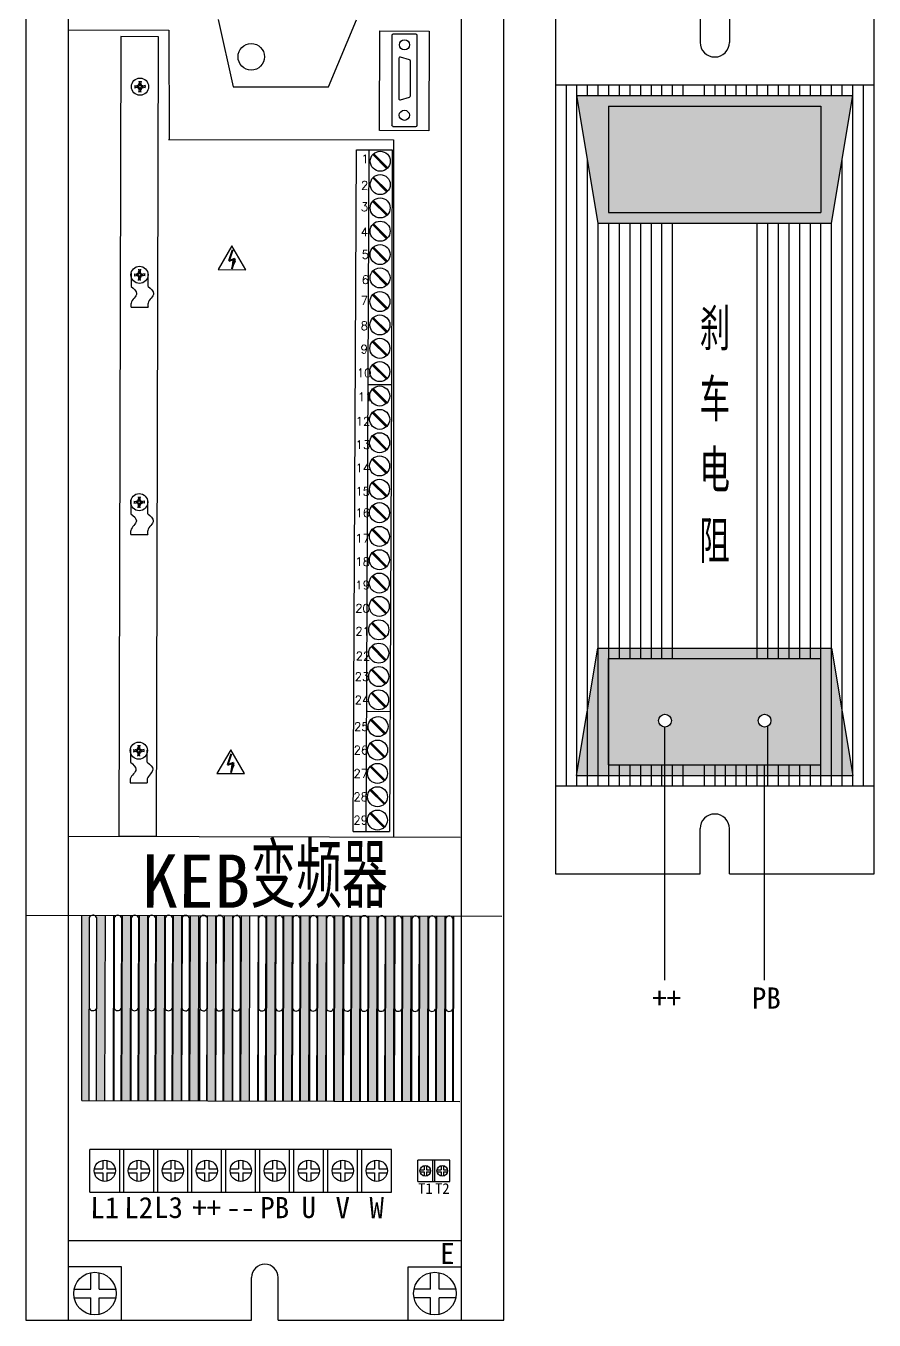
# Model space of a CAD drawing. Header units: millimetres. Extents: x 547 to 2149, y 622 to 1790.
# Drawn here: x 1239.9 to 1279.9, y 1694.9 to 1755.8 of the extents above; entities that cross this region are included whole.
import ezdxf

# ---------------------------------------------------------------- set-up
doc = ezdxf.new("R2010")
doc.units = ezdxf.units.MM
for name, color, linetype in [('中文标注', 3, 'Continuous'), ('元器件与线路', 7, 'Continuous'), ('英文数字标注', 3, 'Continuous')]:
    doc.layers.add(name, color=color, linetype=linetype)
doc.styles.get("Standard").update_dxf_attribs({"font": 'txt', "bigfont": 'gbcbig.shx'})
doc.styles.add('标注1.0', font='txt.shx', dxfattribs={"height": 1, "bigfont": 'gbcbig.shx'})

msp = doc.modelspace()

# ---------------------------------------------------------------- hatches: boundary and pattern name
at = {"layer": '元器件与线路'}
h = msp.add_hatch(color=256, dxfattribs=at)
h.paths.add_polyline_path([(1266.857, 1746.512), (1277.857, 1746.512), (1278.857, 1752.512), (1265.857, 1752.512)])
h.paths.add_polyline_path([(1267.357, 1747.012), (1267.357, 1752.012), (1277.357, 1752.012), (1277.357, 1747.012)], flags=16)
for points in [[(1267.357, 1747.012), (1277.357, 1747.012), (1277.357, 1752.012), (1267.357, 1752.012)], [(1277.357, 1726.012), (1267.357, 1726.012), (1267.357, 1721.012), (1270.014, 1721.012), (1270.014, 1722.795, -0.414214), (1269.714, 1723.095, -1), (1270.314, 1723.095, -0.414214), (1270.014, 1722.795), (1270.014, 1721.012), (1274.857, 1721.012), (1274.857, 1722.839, -0.585455), (1274.401, 1723.095, -1), (1275.001, 1723.095, -0.261468), (1274.857, 1722.839), (1274.857, 1721.012), (1277.357, 1721.012)]]:
    msp.add_hatch(color=6, dxfattribs=at).paths.add_polyline_path(points)
at = {"layer": '元器件与线路', "linetype": 'ByBlock', "lineweight": 25}
h = msp.add_hatch(color=4, dxfattribs=at)
edge = h.paths.add_edge_path()
edge.add_arc((1256.614, 1749.419), 0.471, 310.82766, 318.38051)
edge.add_line((1256.966, 1749.106), (1256.303, 1749.773))
edge.add_arc((1256.614, 1749.419), 0.471, 131.32549, 138.87834)
edge.add_line((1256.259, 1749.729), (1256.922, 1749.063))
h = msp.add_hatch(color=4, dxfattribs=at)
edge = h.paths.add_edge_path()
edge.add_arc((1256.611, 1748.32), 0.471, 310.82766, 318.38051)
edge.add_line((1256.963, 1748.007), (1256.3, 1748.674))
edge.add_arc((1256.611, 1748.32), 0.471, 131.32549, 138.87834)
edge.add_line((1256.256, 1748.63), (1256.919, 1747.964))
h = msp.add_hatch(color=4, dxfattribs=at)
edge = h.paths.add_edge_path()
edge.add_arc((1256.609, 1747.221), 0.471, 310.82766, 318.38051)
edge.add_line((1256.961, 1746.908), (1256.298, 1747.575))
edge.add_arc((1256.609, 1747.221), 0.471, 131.32549, 138.87834)
edge.add_line((1256.254, 1747.531), (1256.917, 1746.865))
h = msp.add_hatch(color=4, dxfattribs=at)
edge = h.paths.add_edge_path()
edge.add_arc((1256.606, 1746.126), 0.471, 310.82766, 318.38051)
edge.add_line((1256.958, 1745.814), (1256.295, 1746.48))
edge.add_arc((1256.606, 1746.126), 0.471, 131.32549, 138.87834)
edge.add_line((1256.251, 1746.436), (1256.914, 1745.77))
h = msp.add_hatch(color=4, dxfattribs=at)
edge = h.paths.add_edge_path()
edge.add_arc((1256.603, 1745.027), 0.471, 310.82766, 318.38051)
edge.add_line((1256.956, 1744.715), (1256.292, 1745.381))
edge.add_arc((1256.603, 1745.027), 0.471, 131.32549, 138.87834)
edge.add_line((1256.249, 1745.337), (1256.911, 1744.671))
at = {"layer": '元器件与线路', "lineweight": 25}
for points in [[(1249.678, 1744.76), (1249.631, 1744.36), (1249.796, 1744.732)], [(1249.623, 1721.047), (1249.576, 1720.647), (1249.74, 1721.019)]]:
    msp.add_hatch(color=5, dxfattribs=at).paths.add_polyline_path(points)
at = {"layer": '元器件与线路', "linetype": 'ByBlock', "lineweight": 25}
h = msp.add_hatch(color=4, dxfattribs=at)
edge = h.paths.add_edge_path()
edge.add_arc((1256.601, 1743.928), 0.471, 310.82766, 318.38051)
edge.add_line((1256.953, 1743.616), (1256.29, 1744.282))
edge.add_arc((1256.601, 1743.928), 0.471, 131.32549, 138.87834)
edge.add_line((1256.246, 1744.238), (1256.909, 1743.572))
h = msp.add_hatch(color=4, dxfattribs=at)
edge = h.paths.add_edge_path()
edge.add_arc((1256.598, 1742.812), 0.471, 310.82766, 318.38051)
edge.add_line((1256.95, 1742.5), (1256.287, 1743.166))
edge.add_arc((1256.598, 1742.812), 0.471, 131.32549, 138.87834)
edge.add_line((1256.243, 1743.122), (1256.906, 1742.456))
h = msp.add_hatch(color=4, dxfattribs=at)
edge = h.paths.add_edge_path()
edge.add_arc((1256.596, 1741.713), 0.471, 310.82766, 318.38051)
edge.add_line((1256.948, 1741.401), (1256.285, 1742.067))
edge.add_arc((1256.596, 1741.713), 0.471, 131.32549, 138.87834)
edge.add_line((1256.241, 1742.023), (1256.904, 1741.357))
h = msp.add_hatch(color=4, dxfattribs=at)
edge = h.paths.add_edge_path()
edge.add_arc((1256.593, 1740.614), 0.471, 310.82766, 318.38051)
edge.add_line((1256.945, 1740.302), (1256.282, 1740.968))
edge.add_arc((1256.593, 1740.614), 0.471, 131.32549, 138.87834)
edge.add_line((1256.238, 1740.924), (1256.901, 1740.258))
h = msp.add_hatch(color=4, dxfattribs=at)
edge = h.paths.add_edge_path()
edge.add_arc((1256.591, 1739.517), 0.471, 310.82766, 318.38051)
edge.add_line((1256.943, 1739.204), (1256.28, 1739.871))
edge.add_arc((1256.591, 1739.517), 0.471, 131.32549, 138.87834)
edge.add_line((1256.236, 1739.827), (1256.899, 1739.161))
h = msp.add_hatch(color=4, dxfattribs=at)
edge = h.paths.add_edge_path()
edge.add_arc((1256.588, 1738.371), 0.471, 310.82766, 318.38051)
edge.add_line((1256.94, 1738.059), (1256.277, 1738.725))
edge.add_arc((1256.588, 1738.371), 0.471, 131.32549, 138.87834)
edge.add_line((1256.233, 1738.681), (1256.896, 1738.015))
h = msp.add_hatch(color=4, dxfattribs=at)
edge = h.paths.add_edge_path()
edge.add_arc((1256.585, 1737.272), 0.471, 310.82766, 318.38051)
edge.add_line((1256.937, 1736.96), (1256.274, 1737.626))
edge.add_arc((1256.585, 1737.272), 0.471, 131.32549, 138.87834)
edge.add_line((1256.231, 1737.582), (1256.893, 1736.916))
h = msp.add_hatch(color=4, dxfattribs=at)
edge = h.paths.add_edge_path()
edge.add_arc((1256.583, 1736.173), 0.471, 310.82766, 318.38051)
edge.add_line((1256.935, 1735.861), (1256.272, 1736.527))
edge.add_arc((1256.583, 1736.173), 0.471, 131.32549, 138.87834)
edge.add_line((1256.228, 1736.483), (1256.891, 1735.817))
h = msp.add_hatch(color=4, dxfattribs=at)
edge = h.paths.add_edge_path()
edge.add_arc((1256.58, 1735.079), 0.471, 310.82766, 318.38051)
edge.add_line((1256.932, 1734.766), (1256.269, 1735.433))
edge.add_arc((1256.58, 1735.079), 0.471, 131.32549, 138.87834)
edge.add_line((1256.225, 1735.389), (1256.888, 1734.723))
h = msp.add_hatch(color=4, dxfattribs=at)
edge = h.paths.add_edge_path()
edge.add_arc((1256.578, 1733.98), 0.471, 310.82766, 318.38051)
edge.add_line((1256.93, 1733.667), (1256.267, 1734.334))
edge.add_arc((1256.578, 1733.98), 0.471, 131.32549, 138.87834)
edge.add_line((1256.223, 1734.29), (1256.886, 1733.624))
h = msp.add_hatch(color=4, dxfattribs=at)
edge = h.paths.add_edge_path()
edge.add_arc((1256.575, 1732.881), 0.471, 310.82766, 318.38051)
edge.add_line((1256.927, 1732.568), (1256.264, 1733.235))
edge.add_arc((1256.575, 1732.881), 0.471, 131.32549, 138.87834)
edge.add_line((1256.22, 1733.191), (1256.883, 1732.525))
h = msp.add_hatch(color=4, dxfattribs=at)
edge = h.paths.add_edge_path()
edge.add_arc((1256.572, 1731.765), 0.471, 310.82766, 318.38051)
edge.add_line((1256.925, 1731.452), (1256.261, 1732.119))
edge.add_arc((1256.572, 1731.765), 0.471, 131.32549, 138.87834)
edge.add_line((1256.218, 1732.075), (1256.88, 1731.409))
h = msp.add_hatch(color=4, dxfattribs=at)
edge = h.paths.add_edge_path()
edge.add_arc((1256.57, 1730.666), 0.471, 310.82766, 318.38051)
edge.add_line((1256.922, 1730.353), (1256.259, 1731.02))
edge.add_arc((1256.57, 1730.666), 0.471, 131.32549, 138.87834)
edge.add_line((1256.215, 1730.976), (1256.878, 1730.31))
h = msp.add_hatch(color=4, dxfattribs=at)
edge = h.paths.add_edge_path()
edge.add_arc((1256.567, 1729.567), 0.471, 310.82766, 318.38051)
edge.add_line((1256.919, 1729.254), (1256.256, 1729.921))
edge.add_arc((1256.567, 1729.567), 0.471, 131.32549, 138.87834)
edge.add_line((1256.213, 1729.877), (1256.875, 1729.211))
h = msp.add_hatch(color=4, dxfattribs=at)
edge = h.paths.add_edge_path()
edge.add_arc((1256.565, 1728.47), 0.471, 310.82766, 318.38051)
edge.add_line((1256.917, 1728.157), (1256.254, 1728.823))
edge.add_arc((1256.565, 1728.47), 0.471, 131.32549, 138.87834)
edge.add_line((1256.21, 1728.779), (1256.873, 1728.113))
h = msp.add_hatch(color=4, dxfattribs=at)
edge = h.paths.add_edge_path()
edge.add_arc((1256.544, 1727.368), 0.471, 310.82766, 318.38051)
edge.add_line((1256.896, 1727.055), (1256.233, 1727.722))
edge.add_arc((1256.544, 1727.368), 0.471, 131.32549, 138.87834)
edge.add_line((1256.189, 1727.678), (1256.852, 1727.011))
h = msp.add_hatch(color=4, dxfattribs=at)
edge = h.paths.add_edge_path()
edge.add_arc((1256.542, 1726.269), 0.471, 310.82766, 318.38051)
edge.add_line((1256.894, 1725.956), (1256.231, 1726.623))
edge.add_arc((1256.542, 1726.269), 0.471, 131.32549, 138.87834)
edge.add_line((1256.187, 1726.579), (1256.85, 1725.912))
at = {"layer": '元器件与线路'}
h = msp.add_hatch(color=256, dxfattribs=at)
h.paths.add_polyline_path([(1265.857, 1720.512), (1278.857, 1720.512), (1277.857, 1726.512), (1266.857, 1726.512)])
h.paths.add_polyline_path([(1267.357, 1721.012), (1267.357, 1726.012), (1277.357, 1726.012), (1277.357, 1721.012)], flags=16)
at = {"layer": '元器件与线路', "linetype": 'ByBlock', "lineweight": 25}
h = msp.add_hatch(color=4, dxfattribs=at)
edge = h.paths.add_edge_path()
edge.add_arc((1256.539, 1725.17), 0.471, 310.82766, 318.38051)
edge.add_line((1256.891, 1724.857), (1256.228, 1725.524))
edge.add_arc((1256.539, 1725.17), 0.471, 131.32549, 138.87834)
edge.add_line((1256.184, 1725.48), (1256.847, 1724.813))
h = msp.add_hatch(color=4, dxfattribs=at)
edge = h.paths.add_edge_path()
edge.add_arc((1256.536, 1724.073), 0.471, 310.82766, 318.38051)
edge.add_line((1256.889, 1723.76), (1256.225, 1724.426))
edge.add_arc((1256.536, 1724.073), 0.471, 131.32549, 138.87834)
edge.add_line((1256.182, 1724.382), (1256.844, 1723.716))
h = msp.add_hatch(color=4, dxfattribs=at)
edge = h.paths.add_edge_path()
edge.add_arc((1256.508, 1722.814), 0.471, 310.82766, 318.38051)
edge.add_line((1256.86, 1722.501), (1256.197, 1723.168))
edge.add_arc((1256.508, 1722.814), 0.471, 131.32549, 138.87834)
edge.add_line((1256.153, 1723.124), (1256.816, 1722.458))
h = msp.add_hatch(color=4, dxfattribs=at)
edge = h.paths.add_edge_path()
edge.add_arc((1256.487, 1721.712), 0.471, 310.82766, 318.38051)
edge.add_line((1256.839, 1721.399), (1256.176, 1722.066))
edge.add_arc((1256.487, 1721.712), 0.471, 131.32549, 138.87834)
edge.add_line((1256.132, 1722.022), (1256.795, 1721.356))
h = msp.add_hatch(color=4, dxfattribs=at)
edge = h.paths.add_edge_path()
edge.add_arc((1256.484, 1720.613), 0.471, 310.82766, 318.38051)
edge.add_line((1256.837, 1720.3), (1256.173, 1720.967))
edge.add_arc((1256.484, 1720.613), 0.471, 131.32549, 138.87834)
edge.add_line((1256.13, 1720.923), (1256.792, 1720.257))
h = msp.add_hatch(color=4, dxfattribs=at)
edge = h.paths.add_edge_path()
edge.add_arc((1256.482, 1719.514), 0.471, 310.82766, 318.38051)
edge.add_line((1256.834, 1719.201), (1256.171, 1719.868))
edge.add_arc((1256.482, 1719.514), 0.471, 131.32549, 138.87834)
edge.add_line((1256.127, 1719.824), (1256.79, 1719.158))
h = msp.add_hatch(color=4, dxfattribs=at)
edge = h.paths.add_edge_path()
edge.add_arc((1256.479, 1718.417), 0.471, 310.82766, 318.38051)
edge.add_line((1256.831, 1718.104), (1256.168, 1718.771))
edge.add_arc((1256.479, 1718.417), 0.471, 131.32549, 138.87834)
edge.add_line((1256.124, 1718.727), (1256.787, 1718.061))
at = {"layer": '元器件与线路'}
h = msp.add_hatch(dxfattribs=at)
h.set_pattern_fill('JIS_STN_2.5', color=6, scale=0.04, angle=-0.13389, style=0)
h.set_pattern_definition([(45, (-1351.74428, -1839.48017), (-0.0707106781, 0.0707106781), []), (45, (-1351.67368, -1839.48017), (-0.0707106781, 0.0707106781), [0.048, -0.02])])
h.paths.add_polyline_path([(1242.918, 1713.826, -0.296938), (1243.088, 1713.941), (1242.565, 1713.942), (1242.565, 1705.214), (1242.898, 1705.214)])
h.paths.add_polyline_path([(1243.659, 1713.94), (1243.095, 1713.941, -0.277523), (1243.259, 1713.838), (1243.239, 1705.213), (1243.639, 1705.212)])
h.paths.add_polyline_path([(1244.859, 1713.937), (1244.459, 1713.938), (1244.439, 1705.21), (1244.839, 1705.209)])
h.paths.add_polyline_path([(1245.659, 1713.935), (1245.259, 1713.936), (1245.239, 1705.208), (1245.639, 1705.207)])
h.paths.add_polyline_path([(1246.459, 1713.933), (1246.059, 1713.934), (1246.039, 1705.206), (1246.439, 1705.205)])
h.paths.add_polyline_path([(1247.259, 1713.931), (1246.859, 1713.932), (1246.839, 1705.204), (1247.239, 1705.203)])
h.paths.add_polyline_path([(1248.059, 1713.929), (1247.659, 1713.93), (1247.639, 1705.203), (1248.039, 1705.202)])
h.paths.add_polyline_path([(1248.859, 1713.927), (1248.459, 1713.928), (1248.459, 1713.841, -0.023405), (1248.468, 1713.825), (1248.448, 1705.201), (1248.839, 1705.2)])
h.paths.add_polyline_path([(1249.659, 1713.926), (1249.259, 1713.927), (1249.239, 1705.199), (1249.639, 1705.198)])
h.paths.add_polyline_path([(1250.459, 1713.924), (1250.059, 1713.925), (1250.039, 1705.197), (1250.439, 1705.196)])
h.paths.add_polyline_path([(1251.659, 1713.921), (1251.259, 1713.922), (1251.239, 1705.194), (1251.639, 1705.193)])
h.paths.add_polyline_path([(1252.459, 1713.919), (1252.059, 1713.92), (1252.039, 1705.192), (1252.439, 1705.191)])
h.paths.add_polyline_path([(1253.259, 1713.917), (1252.859, 1713.918), (1252.839, 1705.19), (1253.239, 1705.189)])
h.paths.add_polyline_path([(1254.059, 1713.915), (1253.659, 1713.916), (1253.639, 1705.188), (1254.039, 1705.188)])
h.paths.add_polyline_path([(1254.859, 1713.913), (1254.459, 1713.914), (1254.439, 1705.187), (1254.839, 1705.186)])
h.paths.add_polyline_path([(1255.659, 1713.912), (1255.259, 1713.913), (1255.239, 1705.185), (1255.639, 1705.184)])
h.paths.add_polyline_path([(1256.459, 1713.91), (1256.059, 1713.911), (1256.039, 1705.183), (1256.439, 1705.182)])
h.paths.add_polyline_path([(1257.259, 1713.908), (1256.859, 1713.909), (1256.839, 1705.181), (1257.239, 1705.18)])
h.paths.add_polyline_path([(1258.059, 1713.906), (1257.659, 1713.907), (1257.639, 1705.179), (1258.039, 1705.178)])
h.paths.add_polyline_path([(1258.859, 1713.904), (1258.459, 1713.905), (1258.439, 1705.177), (1258.839, 1705.176)])
h.paths.add_polyline_path([(1259.659, 1713.902), (1259.259, 1713.903), (1259.239, 1705.175), (1259.639, 1705.174)])

# ---------------------------------------------------------------- linework, layer by layer
for p, q in [((1264.857, 1757.137), (1264.857, 1715.887)), ((1271.67, 1757.137), (1271.67, 1755.012)), ((1273.045, 1757.137), (1273.045, 1755.012)), ((1279.857, 1715.887), (1279.857, 1757.137)), ((1239.933, 1756.884), (1239.933, 1694.884)), ((1241.933, 1694.884), (1241.933, 1756.884)), ((1260.433, 1694.884), (1260.433, 1756.884)), ((1262.433, 1694.884), (1262.433, 1756.884)), ((1248.976, 1756.088), (1249.69, 1752.923)), ((1254.173, 1752.913), (1255.497, 1756.073)), ((1241.933, 1755.603), (1246.654, 1755.592)), ((1246.654, 1755.592), (1246.67, 1750.438)), ((1249.69, 1752.923), (1254.173, 1752.913)), ((1264.857, 1753.012), (1279.857, 1753.012)), ((1265.357, 1753.012), (1265.357, 1720.012)), ((1265.857, 1753.012), (1265.857, 1720.012)), ((1266.357, 1753.012), (1266.357, 1752.512)), ((1266.857, 1753.012), (1266.857, 1752.512)), ((1267.357, 1753.012), (1267.357, 1752.512)), ((1267.857, 1753.012), (1267.857, 1752.512)), ((1268.357, 1753.012), (1268.357, 1752.512)), ((1268.857, 1753.012), (1268.857, 1752.512)), ((1269.357, 1753.012), (1269.357, 1752.512)), ((1269.857, 1753.012), (1269.857, 1752.512)), ((1270.357, 1753.012), (1270.357, 1752.512)), ((1270.857, 1753.012), (1270.857, 1752.512)), ((1271.857, 1753.012), (1271.857, 1752.512)), ((1272.357, 1753.012), (1272.357, 1752.512)), ((1272.857, 1752.512), (1272.857, 1753.012)), ((1273.357, 1752.512), (1273.357, 1753.012)), ((1273.857, 1752.512), (1273.857, 1753.012)), ((1274.357, 1752.512), (1274.357, 1753.012)), ((1274.857, 1752.512), (1274.857, 1753.012)), ((1275.357, 1752.512), (1275.357, 1753.012)), ((1275.857, 1752.512), (1275.857, 1753.012)), ((1276.357, 1752.512), (1276.357, 1753.012)), ((1276.857, 1752.512), (1276.857, 1753.012)), ((1277.357, 1752.512), (1277.357, 1753.012)), ((1277.857, 1752.512), (1277.857, 1753.012)), ((1278.357, 1752.512), (1278.357, 1753.012)), ((1278.857, 1720.012), (1278.857, 1753.012)), ((1279.357, 1720.012), (1279.357, 1753.012)), ((1265.857, 1752.512), (1278.857, 1752.512)), ((1265.857, 1752.512), (1266.857, 1746.512)), ((1277.857, 1746.512), (1278.857, 1752.512)), ((1267.357, 1752.012), (1277.357, 1752.012)), ((1267.357, 1752.012), (1267.357, 1747.012)), ((1277.357, 1752.012), (1277.357, 1747.012)), ((1246.642, 1750.449), (1257.236, 1750.425)), ((1257.236, 1750.425), (1257.233, 1717.625)), ((1255.491, 1749.96), (1257.171, 1749.956)), ((1266.357, 1749.512), (1266.357, 1720.012)), ((1278.357, 1720.012), (1278.357, 1749.512)), ((1266.857, 1746.512), (1266.857, 1720.012)), ((1266.857, 1746.512), (1277.857, 1746.512)), ((1267.357, 1746.512), (1267.357, 1720.012)), ((1267.857, 1746.512), (1267.857, 1726.012)), ((1268.357, 1746.512), (1268.357, 1726.012)), ((1268.857, 1746.512), (1268.857, 1726.012)), ((1269.357, 1746.512), (1269.357, 1726.012)), ((1269.857, 1746.512), (1269.857, 1726.012)), ((1270.357, 1746.512), (1270.357, 1726.012)), ((1274.357, 1726.012), (1274.357, 1746.512)), ((1274.857, 1726.012), (1274.857, 1746.512)), ((1275.357, 1726.012), (1275.357, 1746.512)), ((1275.857, 1726.012), (1275.857, 1746.512)), ((1276.357, 1726.012), (1276.357, 1746.512)), ((1276.857, 1726.012), (1276.857, 1746.512)), ((1277.357, 1720.012), (1277.357, 1746.512)), ((1277.857, 1720.012), (1277.857, 1746.512)), ((1265.857, 1720.512), (1266.857, 1726.512)), ((1266.857, 1726.512), (1277.857, 1726.512)), ((1267.357, 1721.012), (1267.357, 1726.012)), ((1277.357, 1721.012), (1277.357, 1726.012)), ((1277.857, 1726.512), (1278.857, 1720.512)), ((1270.014, 1710.887), (1270.014, 1722.795)), ((1274.857, 1720.012), (1274.857, 1722.839)), ((1267.357, 1721.012), (1277.357, 1721.012)), ((1267.857, 1721.012), (1267.857, 1720.012)), ((1268.357, 1721.012), (1268.357, 1720.012)), ((1268.857, 1721.012), (1268.857, 1720.012)), ((1269.357, 1721.012), (1269.357, 1720.012)), ((1269.857, 1721.012), (1269.857, 1720.012)), ((1270.357, 1721.012), (1270.357, 1720.012)), ((1270.857, 1721.012), (1270.857, 1720.012)), ((1271.857, 1721.012), (1271.857, 1720.012)), ((1272.357, 1721.012), (1272.357, 1720.012)), ((1272.857, 1720.012), (1272.857, 1721.012)), ((1273.357, 1720.012), (1273.357, 1721.012)), ((1273.857, 1720.012), (1273.857, 1721.012)), ((1274.357, 1720.012), (1274.357, 1721.012)), ((1274.701, 1710.887), (1274.701, 1721.012)), ((1275.357, 1720.012), (1275.357, 1721.012)), ((1275.857, 1720.012), (1275.857, 1721.012)), ((1276.357, 1720.012), (1276.357, 1721.012)), ((1276.857, 1720.012), (1276.857, 1721.012)), ((1279.857, 1720.012), (1264.857, 1720.012)), ((1265.857, 1720.512), (1278.857, 1720.512)), ((1241.933, 1717.661), (1260.376, 1717.618)), ((1271.67, 1715.887), (1271.67, 1718.012)), ((1273.045, 1715.887), (1273.045, 1718.012)), ((1264.857, 1715.887), (1271.67, 1715.887)), ((1273.045, 1715.887), (1279.857, 1715.887)), ((1239.933, 1713.948), (1262.333, 1713.896)), ((1242.565, 1705.214), (1242.565, 1713.942)), ((1242.918, 1713.826), (1242.898, 1705.214)), ((1243.259, 1713.838), (1243.239, 1705.213)), ((1243.659, 1713.94), (1243.639, 1705.212)), ((1244.059, 1713.939), (1244.039, 1705.211)), ((1244.088, 1713.823), (1244.067, 1705.211)), ((1244.429, 1713.835), (1244.408, 1705.21)), ((1244.459, 1713.938), (1244.439, 1705.21)), ((1244.859, 1713.937), (1244.839, 1705.209)), ((1245.229, 1713.833), (1245.208, 1705.208)), ((1245.259, 1713.936), (1245.239, 1705.208)), ((1245.659, 1713.935), (1245.639, 1705.207)), ((1246.029, 1713.831), (1246.009, 1705.206)), ((1246.059, 1713.934), (1246.039, 1705.206)), ((1246.459, 1713.933), (1246.439, 1705.205)), ((1246.829, 1713.829), (1246.809, 1705.204)), ((1246.859, 1713.932), (1246.839, 1705.204)), ((1247.259, 1713.931), (1247.239, 1705.203)), ((1247.625, 1713.827), (1247.605, 1705.203)), ((1247.659, 1713.93), (1247.639, 1705.203)), ((1248.059, 1713.929), (1248.039, 1705.202)), ((1248.459, 1713.928), (1248.439, 1705.201)), ((1248.468, 1713.825), (1248.448, 1705.201)), ((1248.859, 1713.927), (1248.839, 1705.2)), ((1249.223, 1713.824), (1249.202, 1705.199)), ((1249.259, 1713.927), (1249.239, 1705.199)), ((1249.659, 1713.926), (1249.639, 1705.198)), ((1250.059, 1713.925), (1250.039, 1705.197)), ((1250.459, 1713.924), (1250.439, 1705.196)), ((1250.859, 1713.923), (1250.839, 1705.195)), ((1251.259, 1713.922), (1251.239, 1705.194)), ((1251.659, 1713.921), (1251.639, 1705.193)), ((1252.059, 1713.92), (1252.039, 1705.192)), ((1252.459, 1713.919), (1252.439, 1705.191)), ((1252.859, 1713.918), (1252.839, 1705.19)), ((1253.259, 1713.917), (1253.239, 1705.189)), ((1253.659, 1713.916), (1253.639, 1705.188)), ((1254.059, 1713.915), (1254.039, 1705.188)), ((1254.459, 1713.914), (1254.439, 1705.187)), ((1254.859, 1713.913), (1254.839, 1705.186)), ((1255.259, 1713.913), (1255.239, 1705.185)), ((1255.659, 1713.912), (1255.639, 1705.184)), ((1256.059, 1713.911), (1256.039, 1705.183)), ((1256.459, 1713.91), (1256.439, 1705.182)), ((1256.859, 1713.909), (1256.839, 1705.181)), ((1257.259, 1713.908), (1257.239, 1705.18)), ((1257.659, 1713.907), (1257.639, 1705.179)), ((1258.059, 1713.906), (1258.039, 1705.178)), ((1258.459, 1713.905), (1258.439, 1705.177)), ((1258.859, 1713.904), (1258.839, 1705.176)), ((1259.259, 1713.903), (1259.239, 1705.175)), ((1259.659, 1713.902), (1259.639, 1705.174)), ((1260.059, 1713.901), (1260.039, 1705.174)), ((1244.888, 1713.822), (1244.868, 1705.209)), ((1245.688, 1713.82), (1245.668, 1705.207)), ((1246.488, 1713.818), (1246.468, 1705.205)), ((1247.284, 1713.816), (1247.264, 1705.203)), ((1248.127, 1713.814), (1248.107, 1705.201)), ((1248.882, 1713.812), (1248.862, 1705.2)), ((1249.678, 1713.81), (1249.658, 1705.198)), ((1250.019, 1713.822), (1249.999, 1705.197)), ((1250.881, 1713.808), (1250.861, 1705.195)), ((1251.222, 1713.819), (1251.202, 1705.194)), ((1251.692, 1713.806), (1251.671, 1705.193)), ((1252.033, 1713.817), (1252.012, 1705.192)), ((1252.493, 1713.804), (1252.473, 1705.191)), ((1252.834, 1713.815), (1252.814, 1705.19)), ((1253.296, 1713.802), (1253.276, 1705.189)), ((1253.637, 1713.813), (1253.617, 1705.189)), ((1254.086, 1713.8), (1254.066, 1705.187)), ((1254.427, 1713.811), (1254.407, 1705.187)), ((1254.891, 1713.798), (1254.871, 1705.186)), ((1255.232, 1713.81), (1255.212, 1705.185)), ((1255.69, 1713.796), (1255.67, 1705.184)), ((1256.031, 1713.808), (1256.011, 1705.183)), ((1256.496, 1713.794), (1256.476, 1705.182)), ((1256.837, 1713.806), (1256.817, 1705.181)), ((1257.292, 1713.793), (1257.271, 1705.18)), ((1257.633, 1713.804), (1257.612, 1705.179)), ((1258.096, 1713.791), (1258.076, 1705.178)), ((1258.437, 1713.802), (1258.416, 1705.177)), ((1258.884, 1713.789), (1258.864, 1705.176)), ((1259.225, 1713.8), (1259.205, 1705.175)), ((1259.69, 1713.787), (1259.67, 1705.174)), ((1260.031, 1713.798), (1260.011, 1705.174)), ((1242.565, 1705.214), (1260.352, 1705.173)), ((1242.948, 1700.911), (1242.948, 1702.911)), ((1244.548, 1702.911), (1242.948, 1702.911)), ((1243.648, 1702.911), (1243.648, 1702.911)), ((1244.348, 1700.911), (1244.348, 1702.911)), ((1244.548, 1700.911), (1244.548, 1702.911)), ((1246.148, 1702.911), (1244.548, 1702.911)), ((1245.248, 1702.911), (1245.248, 1702.911)), ((1245.948, 1700.911), (1245.948, 1702.911)), ((1246.148, 1700.911), (1246.148, 1702.911)), ((1247.748, 1702.911), (1246.148, 1702.911)), ((1246.848, 1702.911), (1246.848, 1702.911)), ((1247.548, 1700.911), (1247.548, 1702.911)), ((1247.748, 1700.911), (1247.748, 1702.911)), ((1249.348, 1702.911), (1247.748, 1702.911)), ((1248.448, 1702.911), (1248.448, 1702.911)), ((1249.148, 1700.911), (1249.148, 1702.911)), ((1249.348, 1700.911), (1249.348, 1702.911)), ((1250.948, 1702.911), (1249.348, 1702.911)), ((1250.048, 1702.911), (1250.048, 1702.911)), ((1250.748, 1700.911), (1250.748, 1702.911)), ((1250.948, 1700.911), (1250.948, 1702.911)), ((1252.548, 1702.911), (1250.948, 1702.911)), ((1251.648, 1702.911), (1251.648, 1702.911)), ((1252.348, 1700.911), (1252.348, 1702.911)), ((1252.548, 1700.911), (1252.548, 1702.911)), ((1254.148, 1702.911), (1252.548, 1702.911)), ((1253.248, 1702.911), (1253.248, 1702.911)), ((1253.948, 1700.911), (1253.948, 1702.911)), ((1254.148, 1700.911), (1254.148, 1702.911)), ((1255.748, 1702.911), (1254.148, 1702.911)), ((1254.848, 1702.911), (1254.848, 1702.911)), ((1255.548, 1700.911), (1255.548, 1702.911)), ((1255.748, 1700.911), (1255.748, 1702.911)), ((1257.148, 1702.911), (1255.748, 1702.911)), ((1256.448, 1702.911), (1256.448, 1702.911)), ((1257.148, 1700.911), (1257.148, 1702.911)), ((1243.548, 1702.401), (1243.548, 1702.011)), ((1243.748, 1702.401), (1243.748, 1702.011)), ((1245.148, 1702.401), (1245.148, 1702.011)), ((1245.348, 1702.401), (1245.348, 1702.011)), ((1246.748, 1702.401), (1246.748, 1702.011)), ((1246.948, 1702.401), (1246.948, 1702.011)), ((1248.348, 1702.401), (1248.348, 1702.011)), ((1248.548, 1702.401), (1248.548, 1702.011)), ((1249.948, 1702.401), (1249.948, 1702.011)), ((1250.148, 1702.401), (1250.148, 1702.011)), ((1251.548, 1702.401), (1251.548, 1702.011)), ((1251.748, 1702.401), (1251.748, 1702.011)), ((1253.148, 1702.401), (1253.148, 1702.011)), ((1253.348, 1702.401), (1253.348, 1702.011)), ((1254.748, 1702.401), (1254.748, 1702.011)), ((1254.948, 1702.401), (1254.948, 1702.011)), ((1256.348, 1702.401), (1256.348, 1702.011)), ((1256.548, 1702.401), (1256.548, 1702.011)), ((1258.382, 1701.411), (1258.382, 1702.411)), ((1259.182, 1702.411), (1258.382, 1702.411)), ((1258.732, 1702.411), (1258.732, 1702.411)), ((1259.082, 1701.411), (1259.082, 1702.411)), ((1259.182, 1701.411), (1259.182, 1702.411)), ((1259.882, 1702.411), (1259.182, 1702.411)), ((1259.532, 1702.411), (1259.532, 1702.411)), ((1259.882, 1701.411), (1259.882, 1702.411)), ((1243.158, 1702.011), (1243.548, 1702.011)), ((1243.158, 1701.811), (1243.548, 1701.811)), ((1243.548, 1701.811), (1243.548, 1701.422)), ((1243.748, 1702.011), (1244.138, 1702.011)), ((1243.748, 1701.811), (1244.138, 1701.811)), ((1243.748, 1701.811), (1243.748, 1701.422)), ((1244.758, 1702.011), (1245.148, 1702.011)), ((1244.758, 1701.811), (1245.148, 1701.811)), ((1245.148, 1701.811), (1245.148, 1701.422)), ((1245.348, 1702.011), (1245.738, 1702.011)), ((1245.348, 1701.811), (1245.738, 1701.811)), ((1245.348, 1701.811), (1245.348, 1701.422)), ((1246.358, 1702.011), (1246.748, 1702.011)), ((1246.358, 1701.811), (1246.748, 1701.811)), ((1246.748, 1701.811), (1246.748, 1701.422)), ((1246.948, 1702.011), (1247.338, 1702.011)), ((1246.948, 1701.811), (1247.338, 1701.811)), ((1246.948, 1701.811), (1246.948, 1701.422)), ((1247.958, 1702.011), (1248.348, 1702.011)), ((1247.958, 1701.811), (1248.348, 1701.811)), ((1248.348, 1701.811), (1248.348, 1701.422)), ((1248.548, 1702.011), (1248.938, 1702.011)), ((1248.548, 1701.811), (1248.938, 1701.811)), ((1248.548, 1701.811), (1248.548, 1701.422)), ((1249.558, 1702.011), (1249.948, 1702.011)), ((1249.558, 1701.811), (1249.948, 1701.811)), ((1249.948, 1701.811), (1249.948, 1701.422)), ((1250.148, 1702.011), (1250.538, 1702.011)), ((1250.148, 1701.811), (1250.538, 1701.811)), ((1250.148, 1701.811), (1250.148, 1701.422)), ((1251.158, 1702.011), (1251.548, 1702.011)), ((1251.158, 1701.811), (1251.548, 1701.811)), ((1251.548, 1701.811), (1251.548, 1701.422)), ((1251.748, 1702.011), (1252.138, 1702.011)), ((1251.748, 1701.811), (1252.138, 1701.811)), ((1251.748, 1701.811), (1251.748, 1701.422)), ((1252.758, 1702.011), (1253.148, 1702.011)), ((1252.758, 1701.811), (1253.148, 1701.811)), ((1253.148, 1701.811), (1253.148, 1701.422)), ((1253.348, 1702.011), (1253.738, 1702.011)), ((1253.348, 1701.811), (1253.738, 1701.811)), ((1253.348, 1701.811), (1253.348, 1701.422)), ((1254.358, 1702.011), (1254.748, 1702.011)), ((1254.358, 1701.811), (1254.748, 1701.811)), ((1254.748, 1701.811), (1254.748, 1701.422)), ((1254.948, 1702.011), (1255.338, 1702.011)), ((1254.948, 1701.811), (1255.338, 1701.811)), ((1254.948, 1701.811), (1254.948, 1701.422)), ((1255.958, 1702.011), (1256.348, 1702.011)), ((1255.958, 1701.811), (1256.348, 1701.811)), ((1256.348, 1701.811), (1256.348, 1701.422)), ((1256.548, 1702.011), (1256.938, 1702.011)), ((1256.548, 1701.811), (1256.938, 1701.811)), ((1256.548, 1701.811), (1256.548, 1701.422)), ((1258.487, 1701.961), (1258.682, 1701.961)), ((1258.487, 1701.861), (1258.682, 1701.861)), ((1258.682, 1702.156), (1258.682, 1701.961)), ((1258.682, 1701.861), (1258.682, 1701.667)), ((1258.782, 1702.156), (1258.782, 1701.961)), ((1258.782, 1701.961), (1258.977, 1701.961)), ((1258.782, 1701.861), (1258.977, 1701.861)), ((1258.782, 1701.861), (1258.782, 1701.667)), ((1259.287, 1701.961), (1259.482, 1701.961)), ((1259.287, 1701.861), (1259.482, 1701.861)), ((1259.482, 1702.156), (1259.482, 1701.961)), ((1259.482, 1701.861), (1259.482, 1701.667)), ((1259.582, 1702.156), (1259.582, 1701.961)), ((1259.582, 1701.961), (1259.777, 1701.961)), ((1259.582, 1701.861), (1259.777, 1701.861)), ((1259.582, 1701.861), (1259.582, 1701.667)), ((1258.382, 1701.411), (1259.182, 1701.411)), ((1259.182, 1701.411), (1259.882, 1701.411)), ((1242.948, 1700.911), (1244.548, 1700.911)), ((1244.548, 1700.911), (1246.148, 1700.911)), ((1246.148, 1700.911), (1247.748, 1700.911)), ((1247.748, 1700.911), (1249.348, 1700.911)), ((1249.348, 1700.911), (1250.948, 1700.911)), ((1250.948, 1700.911), (1252.548, 1700.911)), ((1252.548, 1700.911), (1254.148, 1700.911)), ((1254.148, 1700.911), (1255.748, 1700.911)), ((1255.748, 1700.911), (1257.148, 1700.911)), ((1260.433, 1698.611), (1241.933, 1698.611)), ((1244.433, 1697.384), (1241.933, 1697.384)), ((1244.433, 1694.884), (1244.433, 1697.384)), ((1257.933, 1694.884), (1257.933, 1697.384)), ((1257.933, 1697.384), (1260.433, 1697.384)), ((1242.983, 1696.334), (1242.983, 1697.114)), ((1243.383, 1696.334), (1243.383, 1697.114)), ((1250.558, 1694.884), (1250.558, 1696.887)), ((1251.808, 1694.884), (1251.808, 1696.887)), ((1258.983, 1696.334), (1258.983, 1697.114)), ((1259.383, 1696.334), (1259.383, 1697.114)), ((1242.203, 1696.334), (1242.983, 1696.334)), ((1243.383, 1696.334), (1244.163, 1696.334)), ((1258.983, 1696.334), (1258.203, 1696.334)), ((1260.163, 1696.334), (1259.383, 1696.334)), ((1242.203, 1695.934), (1242.983, 1695.934)), ((1242.983, 1695.155), (1242.983, 1695.934)), ((1243.383, 1695.934), (1244.163, 1695.934)), ((1243.383, 1695.155), (1243.383, 1695.934)), ((1258.983, 1695.934), (1258.203, 1695.934)), ((1258.983, 1695.155), (1258.983, 1695.934)), ((1260.163, 1695.934), (1259.383, 1695.934)), ((1259.383, 1695.155), (1259.383, 1695.934)), ((1239.933, 1694.884), (1250.558, 1694.884)), ((1251.808, 1694.884), (1262.433, 1694.884))]:
    msp.add_line(p, q, dxfattribs=at)
at = {"layer": '元器件与线路', "lineweight": 25}
for p, q in [((1257.16, 1755.343), (1257.15, 1751.123)), ((1258.294, 1755.402), (1257.221, 1755.405)), ((1258.345, 1751.12), (1258.355, 1755.341)), ((1257.489, 1754.263), (1257.485, 1752.367)), ((1257.996, 1754.192), (1257.569, 1754.322)), ((1258.035, 1752.495), (1258.039, 1754.133)), ((1245.044, 1752.878), (1245.239, 1752.916)), ((1245.045, 1752.979), (1245.24, 1752.941)), ((1245.068, 1752.974), (1245.068, 1752.882)), ((1245.235, 1752.997), (1245.139, 1752.96)), ((1245.235, 1752.859), (1245.139, 1752.896)), ((1245.235, 1752.997), (1245.272, 1753.093)), ((1245.235, 1752.997), (1245.265, 1752.966)), ((1245.265, 1752.89), (1245.235, 1752.859)), ((1245.235, 1752.859), (1245.271, 1752.763)), ((1245.239, 1752.916), (1245.24, 1752.941)), ((1245.291, 1752.864), (1245.239, 1752.916)), ((1245.24, 1752.941), (1245.291, 1752.992)), ((1245.253, 1752.669), (1245.291, 1752.864)), ((1245.254, 1753.187), (1245.291, 1752.992)), ((1245.258, 1753.164), (1245.35, 1753.164)), ((1245.291, 1752.992), (1245.316, 1752.992)), ((1245.316, 1752.864), (1245.291, 1752.864)), ((1245.355, 1753.187), (1245.316, 1752.992)), ((1245.316, 1752.992), (1245.368, 1752.94)), ((1245.316, 1752.864), (1245.368, 1752.915)), ((1245.354, 1752.669), (1245.316, 1752.864)), ((1245.373, 1752.997), (1245.336, 1753.093)), ((1245.373, 1752.859), (1245.336, 1752.763)), ((1245.342, 1752.966), (1245.373, 1752.997)), ((1245.342, 1752.889), (1245.373, 1752.859)), ((1245.563, 1752.978), (1245.368, 1752.94)), ((1245.368, 1752.94), (1245.368, 1752.915)), ((1245.563, 1752.877), (1245.368, 1752.915)), ((1245.373, 1752.997), (1245.469, 1752.96)), ((1245.373, 1752.859), (1245.469, 1752.895)), ((1245.54, 1752.973), (1245.539, 1752.881)), ((1245.349, 1752.692), (1245.257, 1752.692)), ((1257.564, 1752.308), (1257.992, 1752.436)), ((1257.211, 1751.061), (1258.284, 1751.059))]:
    msp.add_line(p, q, dxfattribs=at)
at = {"layer": '元器件与线路', "color": 4}
for p, q in [((1255.345, 1717.88), (1255.491, 1749.96)), ((1255.95, 1717.878), (1256.096, 1749.959)), ((1257.171, 1749.956), (1257.145, 1738.908)), ((1256.046, 1738.911), (1257.145, 1738.908)), ((1256.046, 1738.911), (1257.145, 1738.908)), ((1257.145, 1738.908), (1257.055, 1717.876)), ((1256.007, 1723.534), (1257.112, 1723.532)), ((1255.345, 1717.88), (1257.055, 1717.876))]:
    msp.add_line(p, q, dxfattribs=at)
at = {"layer": '元器件与线路', "linetype": 'ByBlock', "lineweight": 25}
for p, q in [((1256.966, 1749.106), (1256.303, 1749.773)), ((1256.922, 1749.063), (1256.259, 1749.729))]:
    msp.add_line(p, q, dxfattribs=at)
at = {"layer": '元器件与线路', "color": 4, "linetype": 'ByBlock', "lineweight": 25}
for p, q in [((1256.919, 1747.964), (1256.256, 1748.63)), ((1256.963, 1748.007), (1256.3, 1748.674)), ((1256.917, 1746.865), (1256.254, 1747.531)), ((1256.961, 1746.908), (1256.298, 1747.575)), ((1256.914, 1745.77), (1256.251, 1746.436)), ((1256.958, 1745.814), (1256.295, 1746.48)), ((1256.911, 1744.671), (1256.249, 1745.337)), ((1256.956, 1744.715), (1256.292, 1745.381)), ((1256.953, 1743.616), (1256.29, 1744.282)), ((1256.909, 1743.572), (1256.246, 1744.238)), ((1256.906, 1742.456), (1256.243, 1743.122)), ((1256.95, 1742.5), (1256.287, 1743.166)), ((1256.904, 1741.357), (1256.241, 1742.023)), ((1256.948, 1741.401), (1256.285, 1742.067)), ((1256.901, 1740.258), (1256.238, 1740.924)), ((1256.945, 1740.302), (1256.282, 1740.968)), ((1256.899, 1739.161), (1256.236, 1739.827)), ((1256.943, 1739.204), (1256.28, 1739.871)), ((1256.896, 1738.015), (1256.233, 1738.681)), ((1256.94, 1738.059), (1256.277, 1738.725)), ((1256.893, 1736.916), (1256.231, 1737.582)), ((1256.937, 1736.96), (1256.274, 1737.626)), ((1256.891, 1735.817), (1256.228, 1736.483)), ((1256.935, 1735.861), (1256.272, 1736.527)), ((1256.888, 1734.723), (1256.225, 1735.389)), ((1256.932, 1734.766), (1256.269, 1735.433)), ((1256.886, 1733.624), (1256.223, 1734.29)), ((1256.93, 1733.667), (1256.267, 1734.334)), ((1256.883, 1732.525), (1256.22, 1733.191)), ((1256.927, 1732.568), (1256.264, 1733.235)), ((1256.925, 1731.452), (1256.261, 1732.119)), ((1256.88, 1731.409), (1256.218, 1732.075)), ((1256.878, 1730.31), (1256.215, 1730.976)), ((1256.922, 1730.353), (1256.259, 1731.02)), ((1256.875, 1729.211), (1256.213, 1729.877)), ((1256.919, 1729.254), (1256.256, 1729.921)), ((1256.873, 1728.113), (1256.21, 1728.779)), ((1256.917, 1728.157), (1256.254, 1728.823)), ((1256.852, 1727.011), (1256.189, 1727.678)), ((1256.896, 1727.055), (1256.233, 1727.722)), ((1256.894, 1725.956), (1256.231, 1726.623)), ((1256.85, 1725.912), (1256.187, 1726.579)), ((1256.847, 1724.813), (1256.184, 1725.48)), ((1256.891, 1724.857), (1256.228, 1725.524)), ((1256.844, 1723.716), (1256.182, 1724.382)), ((1256.889, 1723.76), (1256.225, 1724.426)), ((1256.816, 1722.458), (1256.153, 1723.124)), ((1256.86, 1722.501), (1256.197, 1723.168)), ((1256.795, 1721.356), (1256.132, 1722.022)), ((1256.839, 1721.399), (1256.176, 1722.066)), ((1256.792, 1720.257), (1256.13, 1720.923)), ((1256.837, 1720.3), (1256.173, 1720.967)), ((1256.79, 1719.158), (1256.127, 1719.824)), ((1256.834, 1719.201), (1256.171, 1719.868)), ((1256.787, 1718.061), (1256.124, 1718.727)), ((1256.831, 1718.104), (1256.168, 1718.771))]:
    msp.add_line(p, q, dxfattribs=at)
at = {"layer": '元器件与线路', "color": 1}
for p, q in [((1267.357, 1747.012), (1277.357, 1747.012)), ((1267.357, 1726.012), (1277.357, 1726.012))]:
    msp.add_line(p, q, dxfattribs=at)
at = {"layer": '元器件与线路', "color": 5, "lineweight": 40}
for p, q in [((1249.653, 1745.246), (1249.485, 1744.731)), ((1249.485, 1744.731), (1249.763, 1744.841)), ((1249.763, 1744.841), (1249.634, 1744.37)), ((1249.597, 1721.532), (1249.429, 1721.018)), ((1249.429, 1721.018), (1249.707, 1721.128)), ((1249.707, 1721.128), (1249.578, 1720.657))]:
    msp.add_line(p, q, dxfattribs=at)
at = {"layer": '元器件与线路', "color": 0, "lineweight": 25}
for p, q in [((1245.232, 1744.333), (1245.269, 1744.138)), ((1245.236, 1744.309), (1245.328, 1744.309)), ((1245.333, 1744.332), (1245.295, 1744.138)), ((1245.022, 1744.023), (1245.218, 1744.061)), ((1245.023, 1744.124), (1245.218, 1744.086)), ((1245.046, 1744.12), (1245.046, 1744.028)), ((1245.213, 1744.143), (1245.117, 1744.106)), ((1245.213, 1744.004), (1245.117, 1744.041)), ((1245.213, 1744.143), (1245.25, 1744.238)), ((1245.213, 1744.143), (1245.244, 1744.112)), ((1245.243, 1744.035), (1245.213, 1744.004)), ((1245.213, 1744.004), (1245.249, 1743.908)), ((1245.218, 1744.086), (1245.269, 1744.138)), ((1245.218, 1744.061), (1245.218, 1744.086)), ((1245.269, 1744.009), (1245.218, 1744.061)), ((1245.231, 1743.814), (1245.269, 1744.009)), ((1245.327, 1743.837), (1245.235, 1743.838)), ((1245.269, 1744.138), (1245.295, 1744.138)), ((1245.294, 1744.009), (1245.269, 1744.009)), ((1245.294, 1744.009), (1245.346, 1744.061)), ((1245.332, 1743.814), (1245.294, 1744.009)), ((1245.295, 1744.138), (1245.346, 1744.086)), ((1245.351, 1744.142), (1245.314, 1744.238)), ((1245.351, 1744.004), (1245.314, 1743.908)), ((1245.32, 1744.112), (1245.351, 1744.142)), ((1245.32, 1744.035), (1245.351, 1744.004)), ((1245.541, 1744.123), (1245.346, 1744.086)), ((1245.346, 1744.086), (1245.346, 1744.061)), ((1245.541, 1744.022), (1245.346, 1744.061)), ((1245.351, 1744.142), (1245.447, 1744.105)), ((1245.351, 1744.004), (1245.447, 1744.041)), ((1245.518, 1744.119), (1245.517, 1744.027)), ((1245.01, 1733.425), (1245.205, 1733.387)), ((1245.01, 1733.324), (1245.205, 1733.362)), ((1245.033, 1733.421), (1245.033, 1733.329)), ((1245.2, 1733.443), (1245.104, 1733.407)), ((1245.2, 1733.305), (1245.104, 1733.342)), ((1245.2, 1733.443), (1245.237, 1733.539)), ((1245.2, 1733.443), (1245.231, 1733.413)), ((1245.23, 1733.336), (1245.2, 1733.305)), ((1245.205, 1733.387), (1245.257, 1733.439)), ((1245.205, 1733.362), (1245.205, 1733.387)), ((1245.256, 1733.31), (1245.205, 1733.362)), ((1245.219, 1733.634), (1245.257, 1733.439)), ((1245.224, 1733.61), (1245.316, 1733.61)), ((1245.257, 1733.439), (1245.282, 1733.438)), ((1245.281, 1733.31), (1245.333, 1733.361)), ((1245.32, 1733.633), (1245.282, 1733.438)), ((1245.282, 1733.438), (1245.333, 1733.387)), ((1245.338, 1733.443), (1245.302, 1733.539)), ((1245.307, 1733.336), (1245.338, 1733.305)), ((1245.308, 1733.413), (1245.338, 1733.443)), ((1245.528, 1733.424), (1245.333, 1733.387)), ((1245.333, 1733.387), (1245.333, 1733.361)), ((1245.528, 1733.323), (1245.333, 1733.361)), ((1245.338, 1733.443), (1245.434, 1733.406)), ((1245.338, 1733.305), (1245.434, 1733.342)), ((1245.505, 1733.42), (1245.505, 1733.328)), ((1245.2, 1733.305), (1245.236, 1733.209)), ((1245.218, 1733.115), (1245.256, 1733.31)), ((1245.314, 1733.138), (1245.222, 1733.139)), ((1245.281, 1733.31), (1245.256, 1733.31)), ((1245.319, 1733.115), (1245.281, 1733.31)), ((1245.338, 1733.305), (1245.301, 1733.209)), ((1245.179, 1721.752), (1245.083, 1721.715)), ((1245.179, 1721.752), (1245.216, 1721.847)), ((1245.179, 1721.752), (1245.209, 1721.721)), ((1245.183, 1721.695), (1245.235, 1721.747)), ((1245.198, 1721.942), (1245.235, 1721.747)), ((1245.202, 1721.918), (1245.294, 1721.918)), ((1245.235, 1721.747), (1245.26, 1721.747)), ((1245.299, 1721.941), (1245.26, 1721.747)), ((1245.26, 1721.747), (1245.312, 1721.695)), ((1245.317, 1721.751), (1245.28, 1721.847)), ((1245.286, 1721.721), (1245.317, 1721.751)), ((1245.317, 1721.751), (1245.413, 1721.714)), ((1244.988, 1721.733), (1245.183, 1721.695)), ((1244.988, 1721.632), (1245.183, 1721.67)), ((1245.012, 1721.729), (1245.012, 1721.637)), ((1245.178, 1721.613), (1245.083, 1721.65)), ((1245.209, 1721.644), (1245.178, 1721.613)), ((1245.178, 1721.613), (1245.215, 1721.517)), ((1245.183, 1721.67), (1245.183, 1721.695)), ((1245.235, 1721.618), (1245.183, 1721.67)), ((1245.196, 1721.423), (1245.235, 1721.618)), ((1245.293, 1721.446), (1245.201, 1721.447)), ((1245.26, 1721.618), (1245.235, 1721.618)), ((1245.26, 1721.618), (1245.312, 1721.67)), ((1245.298, 1721.423), (1245.26, 1721.618)), ((1245.317, 1721.613), (1245.279, 1721.517)), ((1245.286, 1721.644), (1245.317, 1721.613)), ((1245.507, 1721.732), (1245.312, 1721.695)), ((1245.312, 1721.695), (1245.312, 1721.67)), ((1245.507, 1721.631), (1245.312, 1721.67)), ((1245.317, 1721.613), (1245.413, 1721.65)), ((1245.483, 1721.728), (1245.483, 1721.636))]:
    msp.add_line(p, q, dxfattribs=at)
at = {"layer": '元器件与线路', "color": 0}
for p, q in [((1244.887, 1744.151), (1244.885, 1743.527)), ((1245.683, 1743.525), (1245.684, 1744.098)), ((1244.882, 1742.557), (1245.681, 1742.556)), ((1244.874, 1733.452), (1244.872, 1732.828)), ((1245.671, 1732.826), (1245.671, 1733.399)), ((1244.87, 1731.858), (1245.668, 1731.856)), ((1244.853, 1721.76), (1244.851, 1721.136)), ((1245.649, 1721.134), (1245.649, 1721.707)), ((1244.848, 1720.166), (1245.646, 1720.165))]:
    msp.add_line(p, q, dxfattribs=at)
at = {"layer": '元器件与线路'}
for points in [[(1244.307, 1717.656), (1246.08, 1717.651), (1246.168, 1755.278), (1244.395, 1755.282)], [(1256.585, 1755.55), (1258.908, 1755.545), (1258.898, 1750.856), (1256.574, 1750.862)]]:
    msp.add_lwpolyline(points, close=True, dxfattribs=at)
at = {"layer": '元器件与线路', "lineweight": 25}
for points in [[(1249.633, 1745.439), (1248.983, 1744.318), (1250.278, 1744.315)], [(1249.631, 1744.36), (1249.796, 1744.732), (1249.678, 1744.76)], [(1249.578, 1721.726), (1248.927, 1720.605), (1250.223, 1720.602)], [(1249.576, 1720.647), (1249.74, 1721.019), (1249.623, 1721.047)]]:
    msp.add_lwpolyline(points, close=True, dxfattribs=at)
at = {"layer": '元器件与线路'}
for centre, radius in [((1250.542, 1754.333), 0.624), ((1270.014, 1723.095), 0.3), ((1274.701, 1723.095), 0.3), ((1243.648, 1701.911), 0.5), ((1245.248, 1701.911), 0.5), ((1246.848, 1701.911), 0.5), ((1248.448, 1701.911), 0.5), ((1250.048, 1701.911), 0.5), ((1251.648, 1701.911), 0.5), ((1253.248, 1701.911), 0.5), ((1254.848, 1701.911), 0.5), ((1256.448, 1701.911), 0.5), ((1258.732, 1701.911), 0.25), ((1259.532, 1701.911), 0.25), ((1243.183, 1696.134), 1), ((1259.183, 1696.134), 1)]:
    msp.add_circle(centre, radius, dxfattribs=at)
at = {"layer": '元器件与线路', "lineweight": 25}
for centre, radius in [((1257.754, 1754.898), 0.24), ((1245.304, 1752.928), 0.402), ((1257.747, 1751.581), 0.24)]:
    msp.add_circle(centre, radius, dxfattribs=at)
at = {"layer": '元器件与线路', "color": 4, "linetype": 'ByBlock', "lineweight": 25}
for centre in [(1256.614, 1749.419), (1256.611, 1748.32), (1256.609, 1747.221), (1256.606, 1746.126), (1256.603, 1745.027), (1256.601, 1743.928), (1256.598, 1742.812), (1256.596, 1741.713), (1256.593, 1740.614), (1256.591, 1739.517), (1256.588, 1738.371), (1256.585, 1737.272), (1256.583, 1736.173), (1256.58, 1735.079), (1256.578, 1733.98), (1256.575, 1732.881), (1256.572, 1731.765), (1256.57, 1730.666), (1256.567, 1729.567), (1256.565, 1728.47), (1256.544, 1727.368), (1256.542, 1726.269), (1256.539, 1725.17), (1256.536, 1724.073), (1256.508, 1722.814), (1256.487, 1721.712), (1256.484, 1720.613), (1256.482, 1719.514), (1256.479, 1718.417)]:
    msp.add_circle(centre, 0.471, dxfattribs=at)
at = {"layer": '元器件与线路', "color": 0, "lineweight": 25}
for centre in [(1245.282, 1744.073), (1245.269, 1733.374), (1245.248, 1721.682)]:
    msp.add_circle(centre, 0.402, dxfattribs=at)
at = {"layer": '元器件与线路', "lineweight": 25}
for centre, start, end in [((1257.221, 1755.343), 89.86611, 179.86611), ((1258.294, 1755.341), 359.86611, 89.86611), ((1257.551, 1754.263), 73.05645, 179.86611), ((1257.978, 1754.133), 359.86611, 73.05645), ((1257.546, 1752.367), 179.86611, 286.63706), ((1257.974, 1752.495), 286.63706, 359.86611), ((1257.211, 1751.123), 179.86611, 269.86611), ((1258.284, 1751.12), 269.86611, 359.86611)]:
    msp.add_arc(centre, 0.0614, start, end, dxfattribs=at)
at = {"layer": '元器件与线路'}
for centre, radius, start, end in [((1272.357, 1755.012), 0.688, 180, 0), ((1272.357, 1718.012), 0.688, 0, 180), ((1243.091, 1713.753), 0.188, 26.72188, 157.12078), ((1244.261, 1713.75), 0.188, 26.72188, 157.12078), ((1245.061, 1713.748), 0.188, 26.72188, 157.12078), ((1245.861, 1713.747), 0.188, 26.72188, 157.12078), ((1246.661, 1713.745), 0.188, 26.72188, 157.12078), ((1247.457, 1713.743), 0.188, 26.72188, 157.12078), ((1248.3, 1713.741), 0.188, 26.72188, 157.12078), ((1249.055, 1713.739), 0.188, 26.72188, 157.12078), ((1249.852, 1713.737), 0.188, 26.72188, 157.12078), ((1251.054, 1713.734), 0.188, 26.72188, 157.12078), ((1251.865, 1713.733), 0.188, 26.72188, 157.12078), ((1252.666, 1713.731), 0.188, 26.72188, 157.12078), ((1253.469, 1713.729), 0.188, 26.72188, 157.12078), ((1254.259, 1713.727), 0.188, 26.72188, 157.12078), ((1255.064, 1713.725), 0.188, 26.72188, 157.12078), ((1255.863, 1713.723), 0.188, 26.72188, 157.12078), ((1256.669, 1713.721), 0.188, 26.72188, 157.12078), ((1257.465, 1713.719), 0.188, 26.72188, 157.12078), ((1258.269, 1713.718), 0.188, 26.72188, 157.12078), ((1259.058, 1713.716), 0.188, 26.72188, 157.12078), ((1259.863, 1713.714), 0.188, 26.72188, 157.12078), ((1243.081, 1709.639), 0.189, 203.44373, 332.76331), ((1244.251, 1709.636), 0.189, 203.44373, 332.76331), ((1245.051, 1709.634), 0.189, 203.44373, 332.76331), ((1245.851, 1709.632), 0.189, 203.44373, 332.76331), ((1246.651, 1709.63), 0.189, 203.44373, 332.76331), ((1247.447, 1709.629), 0.189, 203.44373, 332.76331), ((1248.29, 1709.627), 0.189, 203.44373, 332.76331), ((1249.045, 1709.625), 0.189, 203.44373, 332.76331), ((1249.842, 1709.623), 0.189, 203.44373, 332.76331), ((1251.044, 1709.62), 0.189, 203.44373, 332.76331), ((1251.855, 1709.618), 0.189, 203.44373, 332.76331), ((1252.656, 1709.616), 0.189, 203.44373, 332.76331), ((1253.459, 1709.615), 0.189, 203.44373, 332.76331), ((1254.249, 1709.613), 0.189, 203.44373, 332.76331), ((1255.054, 1709.611), 0.189, 203.44373, 332.76331), ((1255.853, 1709.609), 0.189, 203.44373, 332.76331), ((1256.659, 1709.607), 0.189, 203.44373, 332.76331), ((1257.455, 1709.605), 0.189, 203.44373, 332.76331), ((1258.259, 1709.603), 0.189, 203.44373, 332.76331), ((1259.048, 1709.601), 0.189, 203.44373, 332.76331), ((1259.853, 1709.6), 0.189, 203.44373, 332.76331), ((1251.183, 1696.887), 0.625, 0, 180)]:
    msp.add_arc(centre, radius, start, end, dxfattribs=at)
at = {"layer": '元器件与线路', "color": 0}
for points in [[(1244.885, 1743.527), (1245.146, 1743.197), (1244.883, 1742.744), (1244.882, 1742.557)], [(1245.683, 1743.525), (1245.944, 1743.195), (1245.681, 1742.742), (1245.681, 1742.556)], [(1244.872, 1732.828), (1245.133, 1732.498), (1244.87, 1732.045), (1244.87, 1731.858)], [(1245.671, 1732.826), (1245.931, 1732.496), (1245.668, 1732.043), (1245.668, 1731.856)], [(1244.851, 1721.136), (1245.112, 1720.806), (1244.849, 1720.353), (1244.848, 1720.166)], [(1245.649, 1721.134), (1245.91, 1720.804), (1245.647, 1720.351), (1245.646, 1720.165)]]:
    msp.add_spline(points, degree=3, dxfattribs=at)

# ---------------------------------------------------------------- texts
at = {"layer": '中文标注', "color": 3, "char_height": 2, "attachment_point": 5, "rotation": 359.86611}
for s, insert, width in [('刹\\P车\\P电\\P阻', (1272.357, 1736.512), 4.04673), ('{\\fSimSun|b0|i0|c134|p2;\\H1.25x;KEB\\Ftxt,gbcbig|c134;\\H1.2x;变频器}', (1251.183, 1715.781), 18.50874)]:
    msp.add_mtext(s, dxfattribs=dict(at, insert=insert, width=width))
at = {"layer": '英文数字标注', "color": 6, "char_height": 0.4, "width": 0.23752, "attachment_point": 1, "rotation": 359.86611}
for s, insert in [('1', (1255.724, 1749.727)), ('2', (1255.703, 1748.481)), ('3', (1255.701, 1747.47)), ('4', (1255.698, 1746.288)), ('5', (1255.739, 1745.233)), ('6', (1255.736, 1744.046)), ('7', (1255.69, 1743.062)), ('8', (1255.688, 1741.875)), ('9', (1255.685, 1740.776)), ('10', (1255.512, 1739.659)), ('11', (1255.555, 1738.533)), ('12', (1255.456, 1737.381)), ('13', (1255.454, 1736.282)), ('14', (1255.451, 1735.187)), ('15', (1255.448, 1734.088)), ('16', (1255.446, 1733.077)), ('17', (1255.443, 1731.873)), ('18', (1255.441, 1730.774)), ('19', (1255.438, 1729.675)), ('20', (1255.436, 1728.578)), ('21', (1255.438, 1727.499)), ('22', (1255.456, 1726.333)), ('23', (1255.41, 1725.366)), ('24', (1255.407, 1724.269)), ('25', (1255.379, 1723.01)), ('26', (1255.358, 1721.908)), ('27', (1255.355, 1720.809)), ('28', (1255.353, 1719.71)), ('29', (1255.35, 1718.613))]:
    msp.add_mtext(s, dxfattribs=dict(at, insert=insert))
at = {"layer": '英文数字标注', "attachment_point": 5, "rotation": 359.86611, "style": '标注1.0'}
for s, insert, char_height, width in [('{\\fSimSun|b0|i0|c134|p2;++}', (1270.096, 1710.041), 1, 0.7), ('{\\fSimSun|b0|i0|c134|p2;PB}', (1274.784, 1710.041), 1, 0.7), ('{\\fSimSun|b0|i0|c134|p2;T1}', (1258.735, 1701.077), 0.5, 0.69806), ('{\\fSimSun|b0|i0|c134|p2;T2}', (1259.535, 1701.077), 0.5, 0.69806), ('{\\fSimSun|b0|i0|c134|p2;L1}', (1243.646, 1700.18), 1, 0.7), ('{\\fSimSun|b0|i0|c134|p2;L2}', (1245.246, 1700.18), 1, 0.7), ('{\\fSimSun|b0|i0|c134|p2;L3}', (1246.646, 1700.18), 1, 0.7), ('{\\fSimSun|b0|i0|c134|p2;++}', (1248.446, 1700.18), 1, 0.7), ('{\\fSimSun|b0|i0|c134|p2;PB}', (1251.646, 1700.18), 1, 0.7), ('{\\fSimSun|b0|i0|c134|p2;U}', (1253.246, 1700.18), 1, 0.7), ('{\\fSimSun|b0|i0|c134|p2;V}', (1254.846, 1700.18), 1, 0.7), ('{\\fSimSun|b0|i0|c134|p2;W}', (1256.446, 1700.18), 1, 0.7), ('{\\fSimSun|b0|i0|c134|p2;--}', (1250.046, 1700.18), 1, 0.7), ('{\\fSimSun|b0|i0|c134|p2;E}', (1259.778, 1698.02), 1, 0.7)]:
    msp.add_mtext(s, dxfattribs=dict(at, insert=insert, char_height=char_height, width=width))

doc.saveas('drawing.dxf')
